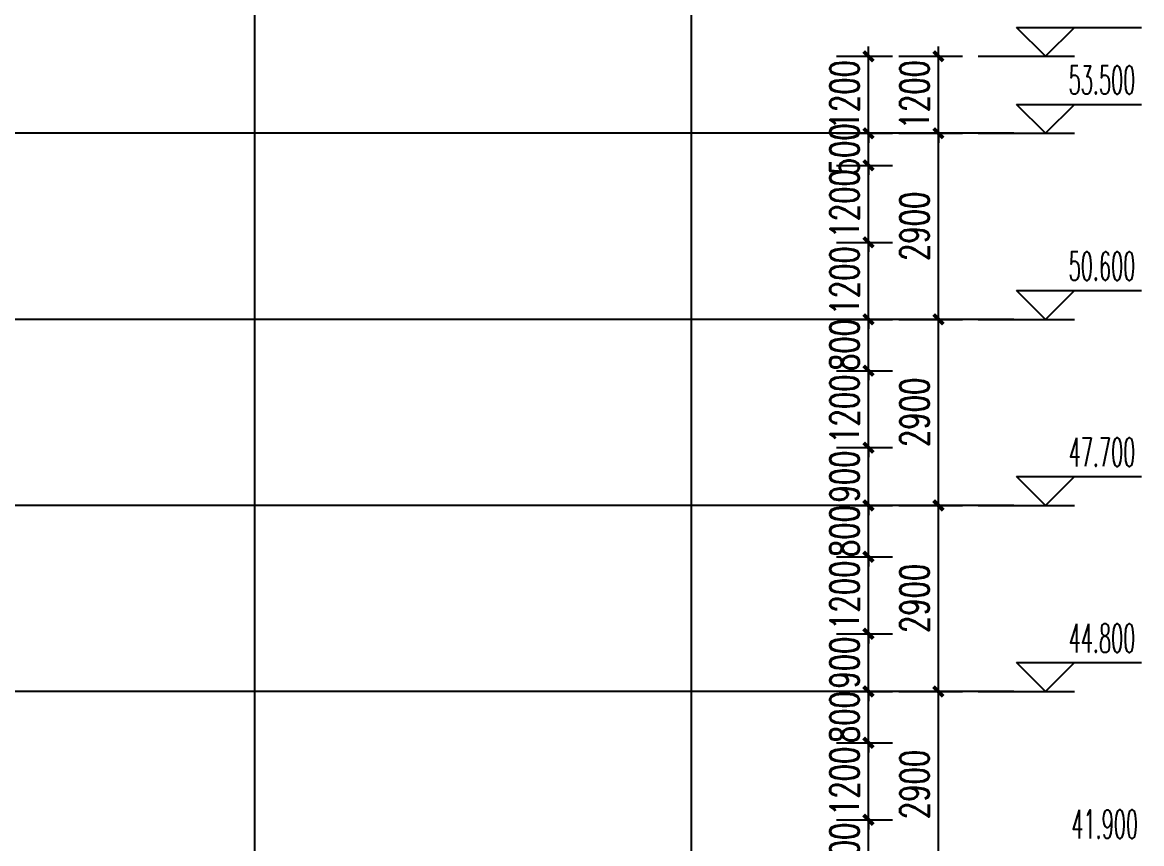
# Model space of a CAD drawing. Extents: x -59851 to 653804, y -249523 to 437614.
# Drawn here: x 621103 to 638540, y 407017 to 419817 of the extents above; entities that cross this region are included whole.
import ezdxf

# ---------------------------------------------------------------- set-up
doc = ezdxf.new("R2010")
doc.units = 0
doc.header["$LTSCALE"] = 1000
doc.header["$MEASUREMENT"] = 0
for name, color, linetype in [('A-第三道尺寸线', 105, 'Continuous'), ('DIM_ELEV', 3, 'Continuous'), ('DOTE', 16, 'Continuous'), ('PUB_DIM', 3, 'Continuous'), ('PUB_TEXT', 7, 'Continuous')]:
    doc.layers.add(name, color=color, linetype=linetype)
doc.styles.add('_TCH_DIM', font='SIMPLEX.shx', dxfattribs={"width": 0.7, "bigfont": 'GBCBIG.shx'})
doc.styles.add('_TCH_DIM_T3', font='SIMPLEX.shx', dxfattribs={"width": 0.705882, "bigfont": 'GBCBIG.shx'})
doc.dimstyles.new('_TCH_ARCH&&150', dxfattribs={"dimtxt": 446.25, "dimasz": 150, "dimexe": 375, "dimexo": 450, "dimgap": 150, "dimtad": 1, "dimdec": 0, "dimzin": 0, "dimdsep": 46, "dimtxsty": '_TCH_DIM_T3', "dimblk": 'ARCHTICK', "dimcen": 0.09, "dimclrt": 7, "dimazin": 2, "dimtfac": 1, "dimtdec": 0, "dimtix": 1, "dimtmove": 2, "dimatfit": 3, "dimfxl": 0, "dimtolj": 1, "dimtzin": 0, "dimarcsym": 0})

# ---------------------------------------------------------------- blocks, each defined once
blk = doc.blocks.new('_ArchTick')
at = {"color": 0, "linetype": 'ByBlock', "const_width": 0.4}
blk.add_lwpolyline([(-0.5, -0.5), (0.5, 0.5)], dxfattribs=at)
blk = doc.blocks.new('*D4743')
at = {"layer": 'Defpoints', "color": 0, "transparency": 16777216}
for p in [(634309, 419288), (635374, 419288), (634309, 418088)]:
    blk.add_point(p, dxfattribs=at)
at = {"layer": 'PUB_DIM', "color": 0, "lineweight": -2, "transparency": 16777216}
for p, q in [((635374, 419288), (635374, 419438)), ((634759, 419288), (635749, 419288)), ((635374, 418088), (635374, 419288)), ((634759, 418088), (635749, 418088)), ((635374, 418088), (635374, 417938))]:
    blk.add_line(p, q, dxfattribs=at)
at = {"layer": 'PUB_DIM', "color": 0, "lineweight": -2, "transparency": 16777216, "xscale": 150, "yscale": 150, "zscale": 150}
for p, rotation in [((635374, 419288), 270), ((635374, 418088), 90)]:
    blk.add_blockref('_ArchTick', p, dxfattribs=dict(at, rotation=rotation))
at = {"layer": 'PUB_DIM', "color": 7, "transparency": 16777216, "insert": (635001, 418688), "char_height": 446.2, "attachment_point": 5, "rotation": 90, "style": '_TCH_DIM_T3'}
blk.add_mtext('\\A1;1200', dxfattribs=at)
blk = doc.blocks.new('*D4744')
at = {"layer": 'Defpoints', "color": 0, "transparency": 16777216}
for p in [(634309, 418088), (635374, 418088), (634309, 415188)]:
    blk.add_point(p, dxfattribs=at)
at = {"layer": 'PUB_DIM', "color": 0, "lineweight": -2, "transparency": 16777216}
for p, q in [((634759, 418088), (635749, 418088)), ((635374, 415188), (635374, 418088)), ((634759, 415188), (635749, 415188))]:
    blk.add_line(p, q, dxfattribs=at)
at = {"layer": 'PUB_DIM', "color": 0, "lineweight": -2, "transparency": 16777216, "xscale": 150, "yscale": 150, "zscale": 150}
for p, rotation in [((635374, 418088), 90), ((635374, 415188), 270)]:
    blk.add_blockref('_ArchTick', p, dxfattribs=dict(at, rotation=rotation))
at = {"layer": 'PUB_DIM', "color": 7, "transparency": 16777216, "insert": (635001, 416638), "char_height": 446.2, "attachment_point": 5, "rotation": 90, "style": '_TCH_DIM_T3'}
blk.add_mtext('\\A1;2900', dxfattribs=at)
blk = doc.blocks.new('*D4745')
at = {"layer": 'Defpoints', "color": 0, "transparency": 16777216}
for p in [(634309, 415188), (635374, 415188), (634309, 412288)]:
    blk.add_point(p, dxfattribs=at)
at = {"layer": 'PUB_DIM', "color": 0, "lineweight": -2, "transparency": 16777216}
for p, q in [((634759, 415188), (635749, 415188)), ((635374, 412288), (635374, 415188)), ((634759, 412288), (635749, 412288))]:
    blk.add_line(p, q, dxfattribs=at)
at = {"layer": 'PUB_DIM', "color": 0, "lineweight": -2, "transparency": 16777216, "xscale": 150, "yscale": 150, "zscale": 150}
for p, rotation in [((635374, 415188), 90), ((635374, 412288), 270)]:
    blk.add_blockref('_ArchTick', p, dxfattribs=dict(at, rotation=rotation))
at = {"layer": 'PUB_DIM', "color": 7, "transparency": 16777216, "insert": (635001, 413738), "char_height": 446.2, "attachment_point": 5, "rotation": 90, "style": '_TCH_DIM_T3'}
blk.add_mtext('\\A1;2900', dxfattribs=at)
blk = doc.blocks.new('*D4746')
at = {"layer": 'Defpoints', "color": 0, "transparency": 16777216}
for p in [(634309, 412288), (635374, 412288), (634309, 409388)]:
    blk.add_point(p, dxfattribs=at)
at = {"layer": 'PUB_DIM', "color": 0, "lineweight": -2, "transparency": 16777216}
for p, q in [((634759, 412288), (635749, 412288)), ((635374, 409388), (635374, 412288)), ((634759, 409388), (635749, 409388))]:
    blk.add_line(p, q, dxfattribs=at)
at = {"layer": 'PUB_DIM', "color": 0, "lineweight": -2, "transparency": 16777216, "xscale": 150, "yscale": 150, "zscale": 150}
for p, rotation in [((635374, 412288), 90), ((635374, 409388), 270)]:
    blk.add_blockref('_ArchTick', p, dxfattribs=dict(at, rotation=rotation))
at = {"layer": 'PUB_DIM', "color": 7, "transparency": 16777216, "insert": (635001, 410838), "char_height": 446.2, "attachment_point": 5, "rotation": 90, "style": '_TCH_DIM_T3'}
blk.add_mtext('\\A1;2900', dxfattribs=at)
blk = doc.blocks.new('*D4747')
at = {"layer": 'Defpoints', "color": 0, "transparency": 16777216}
for p in [(634309, 409388), (635374, 409388), (634309, 406488)]:
    blk.add_point(p, dxfattribs=at)
at = {"layer": 'PUB_DIM', "color": 0, "lineweight": -2, "transparency": 16777216}
for p, q in [((634759, 409388), (635749, 409388)), ((635374, 406488), (635374, 409388)), ((634759, 406488), (635749, 406488))]:
    blk.add_line(p, q, dxfattribs=at)
at = {"layer": 'PUB_DIM', "color": 0, "lineweight": -2, "transparency": 16777216, "xscale": 150, "yscale": 150, "zscale": 150}
for p, rotation in [((635374, 409388), 90), ((635374, 406488), 270)]:
    blk.add_blockref('_ArchTick', p, dxfattribs=dict(at, rotation=rotation))
at = {"layer": 'PUB_DIM', "color": 7, "transparency": 16777216, "insert": (635001, 407938), "char_height": 446.2, "attachment_point": 5, "rotation": 90, "style": '_TCH_DIM_T3'}
blk.add_mtext('\\A1;2900', dxfattribs=at)
blk = doc.blocks.new('*D4764')
at = {"layer": 'A-第三道尺寸线', "color": 0, "lineweight": -2, "transparency": 16777216}
for p, q in [((634284, 419288), (634284, 419438)), ((633787, 419288), (634659, 419288)), ((634284, 418088), (634284, 419288)), ((633787, 418088), (634659, 418088)), ((634284, 418088), (634284, 417938))]:
    blk.add_line(p, q, dxfattribs=at)
at = {"layer": 'Defpoints', "color": 0, "transparency": 16777216}
for p in [(633337, 419288), (634284, 419288), (633337, 418088)]:
    blk.add_point(p, dxfattribs=at)
at = {"layer": 'A-第三道尺寸线', "color": 0, "lineweight": -2, "transparency": 16777216, "xscale": 150, "yscale": 150, "zscale": 150}
for p, rotation in [((634284, 419288), 270), ((634284, 418088), 90)]:
    blk.add_blockref('_ArchTick', p, dxfattribs=dict(at, rotation=rotation))
at = {"layer": 'A-第三道尺寸线', "color": 7, "transparency": 16777216, "insert": (633911, 418688), "char_height": 446.2, "attachment_point": 5, "rotation": 90, "style": '_TCH_DIM_T3'}
blk.add_mtext('\\A1;1200', dxfattribs=at)
blk = doc.blocks.new('*D4765')
at = {"layer": 'A-第三道尺寸线', "color": 0, "lineweight": -2, "transparency": 16777216}
for p, q in [((634284, 418088), (634284, 418238)), ((633787, 418088), (634659, 418088)), ((634284, 417588), (634284, 418088)), ((633787, 417588), (634659, 417588)), ((634284, 417588), (634284, 417438))]:
    blk.add_line(p, q, dxfattribs=at)
at = {"layer": 'Defpoints', "color": 0, "transparency": 16777216}
for p in [(633337, 418088), (634284, 418088), (633337, 417588)]:
    blk.add_point(p, dxfattribs=at)
at = {"layer": 'A-第三道尺寸线', "color": 0, "lineweight": -2, "transparency": 16777216, "xscale": 150, "yscale": 150, "zscale": 150}
for p, rotation in [((634284, 418088), 270), ((634284, 417588), 90)]:
    blk.add_blockref('_ArchTick', p, dxfattribs=dict(at, rotation=rotation))
at = {"layer": 'A-第三道尺寸线', "color": 7, "transparency": 16777216, "insert": (633911, 417838), "char_height": 446.2, "attachment_point": 5, "rotation": 90, "style": '_TCH_DIM_T3'}
blk.add_mtext('\\A1;500', dxfattribs=at)
blk = doc.blocks.new('*D4766')
at = {"layer": 'A-第三道尺寸线', "color": 0, "lineweight": -2, "transparency": 16777216}
for p, q in [((634284, 417588), (634284, 417738)), ((633787, 417588), (634659, 417588)), ((634284, 416388), (634284, 417588)), ((633787, 416388), (634659, 416388)), ((634284, 416388), (634284, 416238))]:
    blk.add_line(p, q, dxfattribs=at)
at = {"layer": 'Defpoints', "color": 0, "transparency": 16777216}
for p in [(633337, 417588), (634284, 417588), (633337, 416388)]:
    blk.add_point(p, dxfattribs=at)
at = {"layer": 'A-第三道尺寸线', "color": 0, "lineweight": -2, "transparency": 16777216, "xscale": 150, "yscale": 150, "zscale": 150}
for p, rotation in [((634284, 417588), 270), ((634284, 416388), 90)]:
    blk.add_blockref('_ArchTick', p, dxfattribs=dict(at, rotation=rotation))
at = {"layer": 'A-第三道尺寸线', "color": 7, "transparency": 16777216, "insert": (633911, 416988), "char_height": 446.2, "attachment_point": 5, "rotation": 90, "style": '_TCH_DIM_T3'}
blk.add_mtext('\\A1;1200', dxfattribs=at)
blk = doc.blocks.new('*D4767')
at = {"layer": 'A-第三道尺寸线', "color": 0, "lineweight": -2, "transparency": 16777216}
for p, q in [((633787, 416388), (634659, 416388)), ((634284, 416388), (634284, 416538)), ((634284, 415188), (634284, 416388)), ((633787, 415188), (634659, 415188)), ((634284, 415188), (634284, 415038))]:
    blk.add_line(p, q, dxfattribs=at)
at = {"layer": 'Defpoints', "color": 0, "transparency": 16777216}
for p in [(633337, 416388), (634284, 416388), (633337, 415188)]:
    blk.add_point(p, dxfattribs=at)
at = {"layer": 'A-第三道尺寸线', "color": 0, "lineweight": -2, "transparency": 16777216, "xscale": 150, "yscale": 150, "zscale": 150}
for p, rotation in [((634284, 416388), 270), ((634284, 415188), 90)]:
    blk.add_blockref('_ArchTick', p, dxfattribs=dict(at, rotation=rotation))
at = {"layer": 'A-第三道尺寸线', "color": 7, "transparency": 16777216, "insert": (633911, 415788), "char_height": 446.2, "attachment_point": 5, "rotation": 90, "style": '_TCH_DIM_T3'}
blk.add_mtext('\\A1;1200', dxfattribs=at)
blk = doc.blocks.new('*D4768')
at = {"layer": 'A-第三道尺寸线', "color": 0, "lineweight": -2, "transparency": 16777216}
for p, q in [((634284, 415188), (634284, 415338)), ((633787, 415188), (634659, 415188)), ((634284, 414388), (634284, 415188)), ((633787, 414388), (634659, 414388)), ((634284, 414388), (634284, 414238))]:
    blk.add_line(p, q, dxfattribs=at)
at = {"layer": 'Defpoints', "color": 0, "transparency": 16777216}
for p in [(633337, 415188), (634284, 415188), (633337, 414388)]:
    blk.add_point(p, dxfattribs=at)
at = {"layer": 'A-第三道尺寸线', "color": 0, "lineweight": -2, "transparency": 16777216, "xscale": 150, "yscale": 150, "zscale": 150}
for p, rotation in [((634284, 415188), 270), ((634284, 414388), 90)]:
    blk.add_blockref('_ArchTick', p, dxfattribs=dict(at, rotation=rotation))
at = {"layer": 'A-第三道尺寸线', "color": 7, "transparency": 16777216, "insert": (633911, 414788), "char_height": 446.2, "attachment_point": 5, "rotation": 90, "style": '_TCH_DIM_T3'}
blk.add_mtext('\\A1;800', dxfattribs=at)
blk = doc.blocks.new('*D4769')
at = {"layer": 'A-第三道尺寸线', "color": 0, "lineweight": -2, "transparency": 16777216}
for p, q in [((634284, 414388), (634284, 414538)), ((633787, 414388), (634659, 414388)), ((634284, 413188), (634284, 414388)), ((633787, 413188), (634659, 413188)), ((634284, 413188), (634284, 413038))]:
    blk.add_line(p, q, dxfattribs=at)
at = {"layer": 'Defpoints', "color": 0, "transparency": 16777216}
for p in [(633337, 414388), (634284, 414388), (633337, 413188)]:
    blk.add_point(p, dxfattribs=at)
at = {"layer": 'A-第三道尺寸线', "color": 0, "lineweight": -2, "transparency": 16777216, "xscale": 150, "yscale": 150, "zscale": 150}
for p, rotation in [((634284, 414388), 270), ((634284, 413188), 90)]:
    blk.add_blockref('_ArchTick', p, dxfattribs=dict(at, rotation=rotation))
at = {"layer": 'A-第三道尺寸线', "color": 7, "transparency": 16777216, "insert": (633911, 413788), "char_height": 446.2, "attachment_point": 5, "rotation": 90, "style": '_TCH_DIM_T3'}
blk.add_mtext('\\A1;1200', dxfattribs=at)
blk = doc.blocks.new('*D4770')
at = {"layer": 'A-第三道尺寸线', "color": 0, "lineweight": -2, "transparency": 16777216}
for p, q in [((634284, 413188), (634284, 413338)), ((633787, 413188), (634659, 413188)), ((634284, 412288), (634284, 413188)), ((633787, 412288), (634659, 412288)), ((634284, 412288), (634284, 412138))]:
    blk.add_line(p, q, dxfattribs=at)
at = {"layer": 'Defpoints', "color": 0, "transparency": 16777216}
for p in [(633337, 413188), (634284, 413188), (633337, 412288)]:
    blk.add_point(p, dxfattribs=at)
at = {"layer": 'A-第三道尺寸线', "color": 0, "lineweight": -2, "transparency": 16777216, "xscale": 150, "yscale": 150, "zscale": 150}
for p, rotation in [((634284, 413188), 270), ((634284, 412288), 90)]:
    blk.add_blockref('_ArchTick', p, dxfattribs=dict(at, rotation=rotation))
at = {"layer": 'A-第三道尺寸线', "color": 7, "transparency": 16777216, "insert": (633911, 412738), "char_height": 446.2, "attachment_point": 5, "rotation": 90, "style": '_TCH_DIM_T3'}
blk.add_mtext('\\A1;900', dxfattribs=at)
blk = doc.blocks.new('*D4771')
at = {"layer": 'A-第三道尺寸线', "color": 0, "lineweight": -2, "transparency": 16777216}
for p, q in [((634284, 412288), (634284, 412438)), ((633787, 412288), (634659, 412288)), ((634284, 411488), (634284, 412288)), ((633787, 411488), (634659, 411488)), ((634284, 411488), (634284, 411338))]:
    blk.add_line(p, q, dxfattribs=at)
at = {"layer": 'Defpoints', "color": 0, "transparency": 16777216}
for p in [(633337, 412288), (634284, 412288), (633337, 411488)]:
    blk.add_point(p, dxfattribs=at)
at = {"layer": 'A-第三道尺寸线', "color": 0, "lineweight": -2, "transparency": 16777216, "xscale": 150, "yscale": 150, "zscale": 150}
for p, rotation in [((634284, 412288), 270), ((634284, 411488), 90)]:
    blk.add_blockref('_ArchTick', p, dxfattribs=dict(at, rotation=rotation))
at = {"layer": 'A-第三道尺寸线', "color": 7, "transparency": 16777216, "insert": (633911, 411888), "char_height": 446.2, "attachment_point": 5, "rotation": 90, "style": '_TCH_DIM_T3'}
blk.add_mtext('\\A1;800', dxfattribs=at)
blk = doc.blocks.new('*D4772')
at = {"layer": 'A-第三道尺寸线', "color": 0, "lineweight": -2, "transparency": 16777216}
for p, q in [((634284, 411488), (634284, 411638)), ((633787, 411488), (634659, 411488)), ((634284, 410288), (634284, 411488)), ((633787, 410288), (634659, 410288)), ((634284, 410288), (634284, 410138))]:
    blk.add_line(p, q, dxfattribs=at)
at = {"layer": 'Defpoints', "color": 0, "transparency": 16777216}
for p in [(633337, 411488), (634284, 411488), (633337, 410288)]:
    blk.add_point(p, dxfattribs=at)
at = {"layer": 'A-第三道尺寸线', "color": 0, "lineweight": -2, "transparency": 16777216, "xscale": 150, "yscale": 150, "zscale": 150}
for p, rotation in [((634284, 411488), 270), ((634284, 410288), 90)]:
    blk.add_blockref('_ArchTick', p, dxfattribs=dict(at, rotation=rotation))
at = {"layer": 'A-第三道尺寸线', "color": 7, "transparency": 16777216, "insert": (633911, 410888), "char_height": 446.2, "attachment_point": 5, "rotation": 90, "style": '_TCH_DIM_T3'}
blk.add_mtext('\\A1;1200', dxfattribs=at)
blk = doc.blocks.new('*D4773')
at = {"layer": 'A-第三道尺寸线', "color": 0, "lineweight": -2, "transparency": 16777216}
for p, q in [((633787, 410288), (634659, 410288)), ((634284, 410288), (634284, 410438)), ((634284, 409388), (634284, 410288)), ((633787, 409388), (634659, 409388)), ((634284, 409388), (634284, 409238))]:
    blk.add_line(p, q, dxfattribs=at)
at = {"layer": 'Defpoints', "color": 0, "transparency": 16777216}
for p in [(633337, 410288), (634284, 410288), (633337, 409388)]:
    blk.add_point(p, dxfattribs=at)
at = {"layer": 'A-第三道尺寸线', "color": 0, "lineweight": -2, "transparency": 16777216, "xscale": 150, "yscale": 150, "zscale": 150}
for p, rotation in [((634284, 410288), 270), ((634284, 409388), 90)]:
    blk.add_blockref('_ArchTick', p, dxfattribs=dict(at, rotation=rotation))
at = {"layer": 'A-第三道尺寸线', "color": 7, "transparency": 16777216, "insert": (633911, 409838), "char_height": 446.2, "attachment_point": 5, "rotation": 90, "style": '_TCH_DIM_T3'}
blk.add_mtext('\\A1;900', dxfattribs=at)
blk = doc.blocks.new('*D4774')
at = {"layer": 'A-第三道尺寸线', "color": 0, "lineweight": -2, "transparency": 16777216}
for p, q in [((634284, 409388), (634284, 409538)), ((633787, 409388), (634659, 409388)), ((634284, 408588), (634284, 409388)), ((633787, 408588), (634659, 408588)), ((634284, 408588), (634284, 408438))]:
    blk.add_line(p, q, dxfattribs=at)
at = {"layer": 'Defpoints', "color": 0, "transparency": 16777216}
for p in [(633337, 409388), (634284, 409388), (633337, 408588)]:
    blk.add_point(p, dxfattribs=at)
at = {"layer": 'A-第三道尺寸线', "color": 0, "lineweight": -2, "transparency": 16777216, "xscale": 150, "yscale": 150, "zscale": 150}
for p, rotation in [((634284, 409388), 270), ((634284, 408588), 90)]:
    blk.add_blockref('_ArchTick', p, dxfattribs=dict(at, rotation=rotation))
at = {"layer": 'A-第三道尺寸线', "color": 7, "transparency": 16777216, "insert": (633911, 408988), "char_height": 446.2, "attachment_point": 5, "rotation": 90, "style": '_TCH_DIM_T3'}
blk.add_mtext('\\A1;800', dxfattribs=at)
blk = doc.blocks.new('*D4775')
at = {"layer": 'A-第三道尺寸线', "color": 0, "lineweight": -2, "transparency": 16777216}
for p, q in [((634284, 408588), (634284, 408738)), ((633787, 408588), (634659, 408588)), ((634284, 407388), (634284, 408588)), ((633787, 407388), (634659, 407388)), ((634284, 407388), (634284, 407238))]:
    blk.add_line(p, q, dxfattribs=at)
at = {"layer": 'Defpoints', "color": 0, "transparency": 16777216}
for p in [(633337, 408588), (634284, 408588), (633337, 407388)]:
    blk.add_point(p, dxfattribs=at)
at = {"layer": 'A-第三道尺寸线', "color": 0, "lineweight": -2, "transparency": 16777216, "xscale": 150, "yscale": 150, "zscale": 150}
for p, rotation in [((634284, 408588), 270), ((634284, 407388), 90)]:
    blk.add_blockref('_ArchTick', p, dxfattribs=dict(at, rotation=rotation))
at = {"layer": 'A-第三道尺寸线', "color": 7, "transparency": 16777216, "insert": (633911, 407988), "char_height": 446.2, "attachment_point": 5, "rotation": 90, "style": '_TCH_DIM_T3'}
blk.add_mtext('\\A1;1200', dxfattribs=at)
blk = doc.blocks.new('*D4776')
at = {"layer": 'A-第三道尺寸线', "color": 0, "lineweight": -2, "transparency": 16777216}
for p, q in [((634284, 407388), (634284, 407538)), ((633787, 407388), (634659, 407388)), ((634284, 406488), (634284, 407388)), ((633787, 406488), (634659, 406488)), ((634284, 406488), (634284, 406338))]:
    blk.add_line(p, q, dxfattribs=at)
at = {"layer": 'Defpoints', "color": 0, "transparency": 16777216}
for p in [(633337, 407388), (634284, 407388), (633337, 406488)]:
    blk.add_point(p, dxfattribs=at)
at = {"layer": 'A-第三道尺寸线', "color": 0, "lineweight": -2, "transparency": 16777216, "xscale": 150, "yscale": 150, "zscale": 150}
for p, rotation in [((634284, 407388), 270), ((634284, 406488), 90)]:
    blk.add_blockref('_ArchTick', p, dxfattribs=dict(at, rotation=rotation))
at = {"layer": 'A-第三道尺寸线', "color": 7, "transparency": 16777216, "insert": (633911, 406938), "char_height": 446.2, "attachment_point": 5, "rotation": 90, "style": '_TCH_DIM_T3'}
blk.add_mtext('\\A1;900', dxfattribs=at)

msp = doc.modelspace()

# ---------------------------------------------------------------- linework, layer by layer
at = {"layer": 'DIM_ELEV'}
for p, q in [((637042.3, 419287.8), (636592.3, 419737.8)), ((636592.3, 419737.8), (638539.6, 419737.8)), ((637042.3, 419287.8), (637492.3, 419737.8)), ((635992.3, 419287.8), (637492.3, 419287.8)), ((637042.3, 418087.8), (636592.3, 418537.8)), ((636592.3, 418537.8), (638539.6, 418537.8)), ((637042.3, 418087.8), (637492.3, 418537.8)), ((635992.3, 418087.8), (637492.3, 418087.8)), ((637042.3, 415187.8), (636592.3, 415637.8)), ((636592.3, 415637.8), (638539.6, 415637.8)), ((637042.3, 415187.8), (637492.3, 415637.8)), ((635992.3, 415187.8), (637492.3, 415187.8)), ((637042.3, 412287.8), (636592.3, 412737.8)), ((636592.3, 412737.8), (638539.6, 412737.8)), ((637042.3, 412287.8), (637492.3, 412737.8)), ((635992.3, 412287.8), (637492.3, 412287.8)), ((637042.3, 409387.8), (636592.3, 409837.8)), ((636592.3, 409837.8), (638539.6, 409837.8)), ((637042.3, 409387.8), (637492.3, 409837.8)), ((635992.3, 409387.8), (637492.3, 409387.8))]:
    msp.add_line(p, q, dxfattribs=at)
at = {"layer": 'DOTE'}
for p, q in [((631521.2, 425248.2), (631521.2, 358707.4)), ((624721.2, 423848.2), (624721.2, 358707.4)), ((636551.5, 418087.8), (575689.5, 418087.8)), ((636551.5, 415187.8), (575689.5, 415187.8)), ((636551.5, 412287.8), (575689.5, 412287.8)), ((636551.5, 409387.8), (575689.5, 409387.8))]:
    msp.add_line(p, q, dxfattribs=at)

# ---------------------------------------------------------------- texts
at = {"layer": 'PUB_TEXT', "style": '_TCH_DIM', "width": 0.494118}
for s, p in [('53.500', (637402.6, 418695.3)), ('50.600', (637402.6, 415795.3)), ('47.700', (637402.6, 412895.3)), ('44.800', (637402.6, 409995.3)), ('41.900', (637444.6, 407095.3))]:
    msp.add_text(s, height=446.25, dxfattribs=at).set_placement(p)

# ---------------------------------------------------------------- dimensions: what is measured, and where the dimension line sits
at = {"layer": 'A-第三道尺寸线'}
for p1, p2, picture, middle in [((633336.7, 418087.8), (633336.7, 419287.8), '*D4764', (633910.8, 418687.8)), ((633336.7, 417587.8), (633336.7, 418087.8), '*D4765', (633910.8, 417837.8)), ((633336.7, 416387.8), (633336.7, 417587.8), '*D4766', (633910.8, 416987.8)), ((633336.7, 415187.8), (633336.7, 416387.8), '*D4767', (633910.8, 415787.8)), ((633336.7, 414387.8), (633336.7, 415187.8), '*D4768', (633910.8, 414787.8)), ((633336.7, 413187.8), (633336.7, 414387.8), '*D4769', (633910.8, 413787.8)), ((633336.7, 412287.8), (633336.7, 413187.8), '*D4770', (633910.8, 412737.8)), ((633336.7, 411487.8), (633336.7, 412287.8), '*D4771', (633910.8, 411887.8)), ((633336.7, 410287.8), (633336.7, 411487.8), '*D4772', (633910.8, 410887.8)), ((633336.7, 409387.8), (633336.7, 410287.8), '*D4773', (633910.8, 409837.8)), ((633336.7, 408587.8), (633336.7, 409387.8), '*D4774', (633910.8, 408987.8)), ((633336.7, 407387.8), (633336.7, 408587.8), '*D4775', (633910.8, 407987.8)), ((633336.7, 406487.8), (633336.7, 407387.8), '*D4776', (633910.8, 406937.8))]:
    dim = msp.add_aligned_dim(p1=p1, p2=p2, distance=-947.2, dimstyle='_TCH_ARCH&&150', dxfattribs=at)
    dim.commit()
    dim.dimension.update_dxf_attribs({"geometry": picture, "text_midpoint": middle})
at = {"layer": 'PUB_DIM'}
for p1, p2, picture, middle in [((634309.5, 418087.8), (634309.5, 419287.8), '*D4743', (635000.8, 418687.8)), ((634309.5, 415187.8), (634309.5, 418087.8), '*D4744', (635000.8, 416637.8)), ((634309.5, 412287.8), (634309.5, 415187.8), '*D4745', (635000.8, 413737.8)), ((634309.5, 409387.8), (634309.5, 412287.8), '*D4746', (635000.8, 410837.8)), ((634309.5, 406487.8), (634309.5, 409387.8), '*D4747', (635000.8, 407937.8))]:
    dim = msp.add_aligned_dim(p1=p1, p2=p2, distance=-1064.5, dimstyle='_TCH_ARCH&&150', dxfattribs=at)
    dim.commit()
    dim.dimension.update_dxf_attribs({"geometry": picture, "text_midpoint": middle})

doc.saveas('drawing.dxf')
